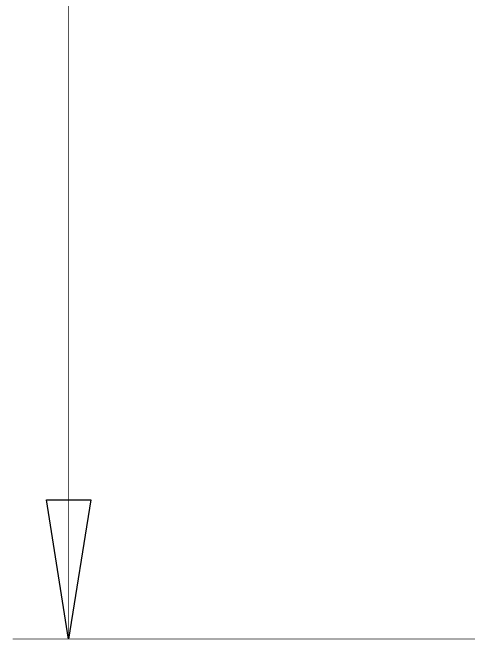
# Model space of a CAD drawing. Header units: inches. Extents: x 0 to 35.2, y -0.7 to 15.9.
# Drawn here: x 33.2692 to 33.5913, y 4.7714 to 5.2146 of the extents above; entities that cross this region are included whole.
import ezdxf

# ---------------------------------------------------------------- set-up
doc = ezdxf.new("R2010")
doc.units = ezdxf.units.IN
doc.header["$MEASUREMENT"] = 0
doc.layers.add('Board Outline', color=216, linetype='Continuous')

msp = doc.modelspace()

# ---------------------------------------------------------------- linework, layer by layer
at = {"layer": 'Board Outline'}
for p, q in [((33.30881, 4.77169), (33.29306, 4.87011)), ((33.29306, 4.87011), (33.32455, 4.87011)), ((33.32455, 4.87011), (33.30881, 4.77169))]:
    msp.add_line(p, q, dxfattribs=at)
at = {"layer": 'Board Outline', "const_width": 0.0005}
for points in [[(33.30881, 4.77169), (33.30881, 5.90064)], [(33.26944, 4.77169), (33.72415, 4.77169)]]:
    msp.add_lwpolyline(points, dxfattribs=at)
at = {"layer": 'Board Outline', "const_width": 0.00025}
for points in [[(33.26931, 4.77169, 1), (33.26956, 4.77169, 1)], [(33.30868, 4.77169, 1), (33.30893, 4.77169, 1)]]:
    msp.add_lwpolyline(points, format="xyb", close=True, dxfattribs=at)

doc.saveas('drawing.dxf')
